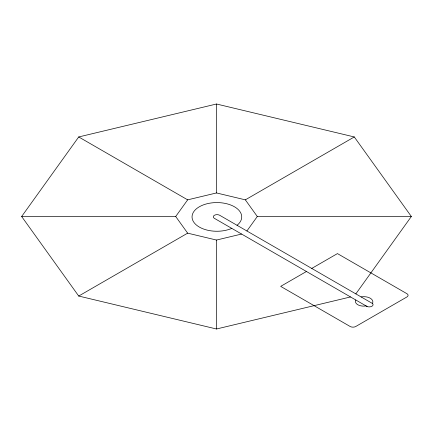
<?xml version="1.0" encoding="UTF-8"?>
<svg xmlns="http://www.w3.org/2000/svg" width="433" height="433" viewBox="0 0 433 433"><rect width="100%" height="100%" fill="white"/><g stroke="black" fill="none" stroke-linecap="round" stroke-linejoin="round"><path stroke-width="0.65" d="M350.53 296.946L216.5 328.993L78.719 296.048L21.65 216.5L78.719 136.952L216.5 104.007L354.281 136.952L411.35 216.5L355.834 293.883M21.65 216.5L175.706 216.5L187.657 199.846L216.5 192.95L245.343 199.846L257.294 216.5L411.35 216.5M246.897 230.989L257.294 216.5M78.719 296.048L187.657 233.154L216.5 240.05L241.592 234.047M245.343 199.846L354.281 136.952M306.445 271.491L280.671 286.37L350.135 326.477A4.005 2.311 0 0 0 355.796 326.477L406.912 296.962A4.005 2.311 0 0 0 406.912 293.693L337.448 253.592L311.749 268.428M367.087 306.51L214.405 218.351A3.751 2.165 0 0 1 214.405 215.288A3.751 2.165 0 0 1 219.71 215.288L372.44 303.468A3.832 2.214 0 0 1 371.341 306.532A3.832 2.214 0 0 1 366.037 305.898A8.151 4.709 0 0 1 357.804 304.74A8.151 4.709 0 0 1 355.802 299.988M78.719 136.952L187.657 199.846M175.706 216.5L187.657 233.154M216.5 104.007L216.5 192.95M216.5 240.05L216.5 328.993M361.106 296.924A9.028 5.212 0 0 1 370.22 298.207A9.028 5.212 0 0 1 372.44 303.468M231.79 228.391A24.838 14.343 0 0 1 192.653 220.067A24.838 14.343 0 0 1 221.853 202.866A24.838 14.343 0 0 1 237.046 225.301"/></g></svg>
